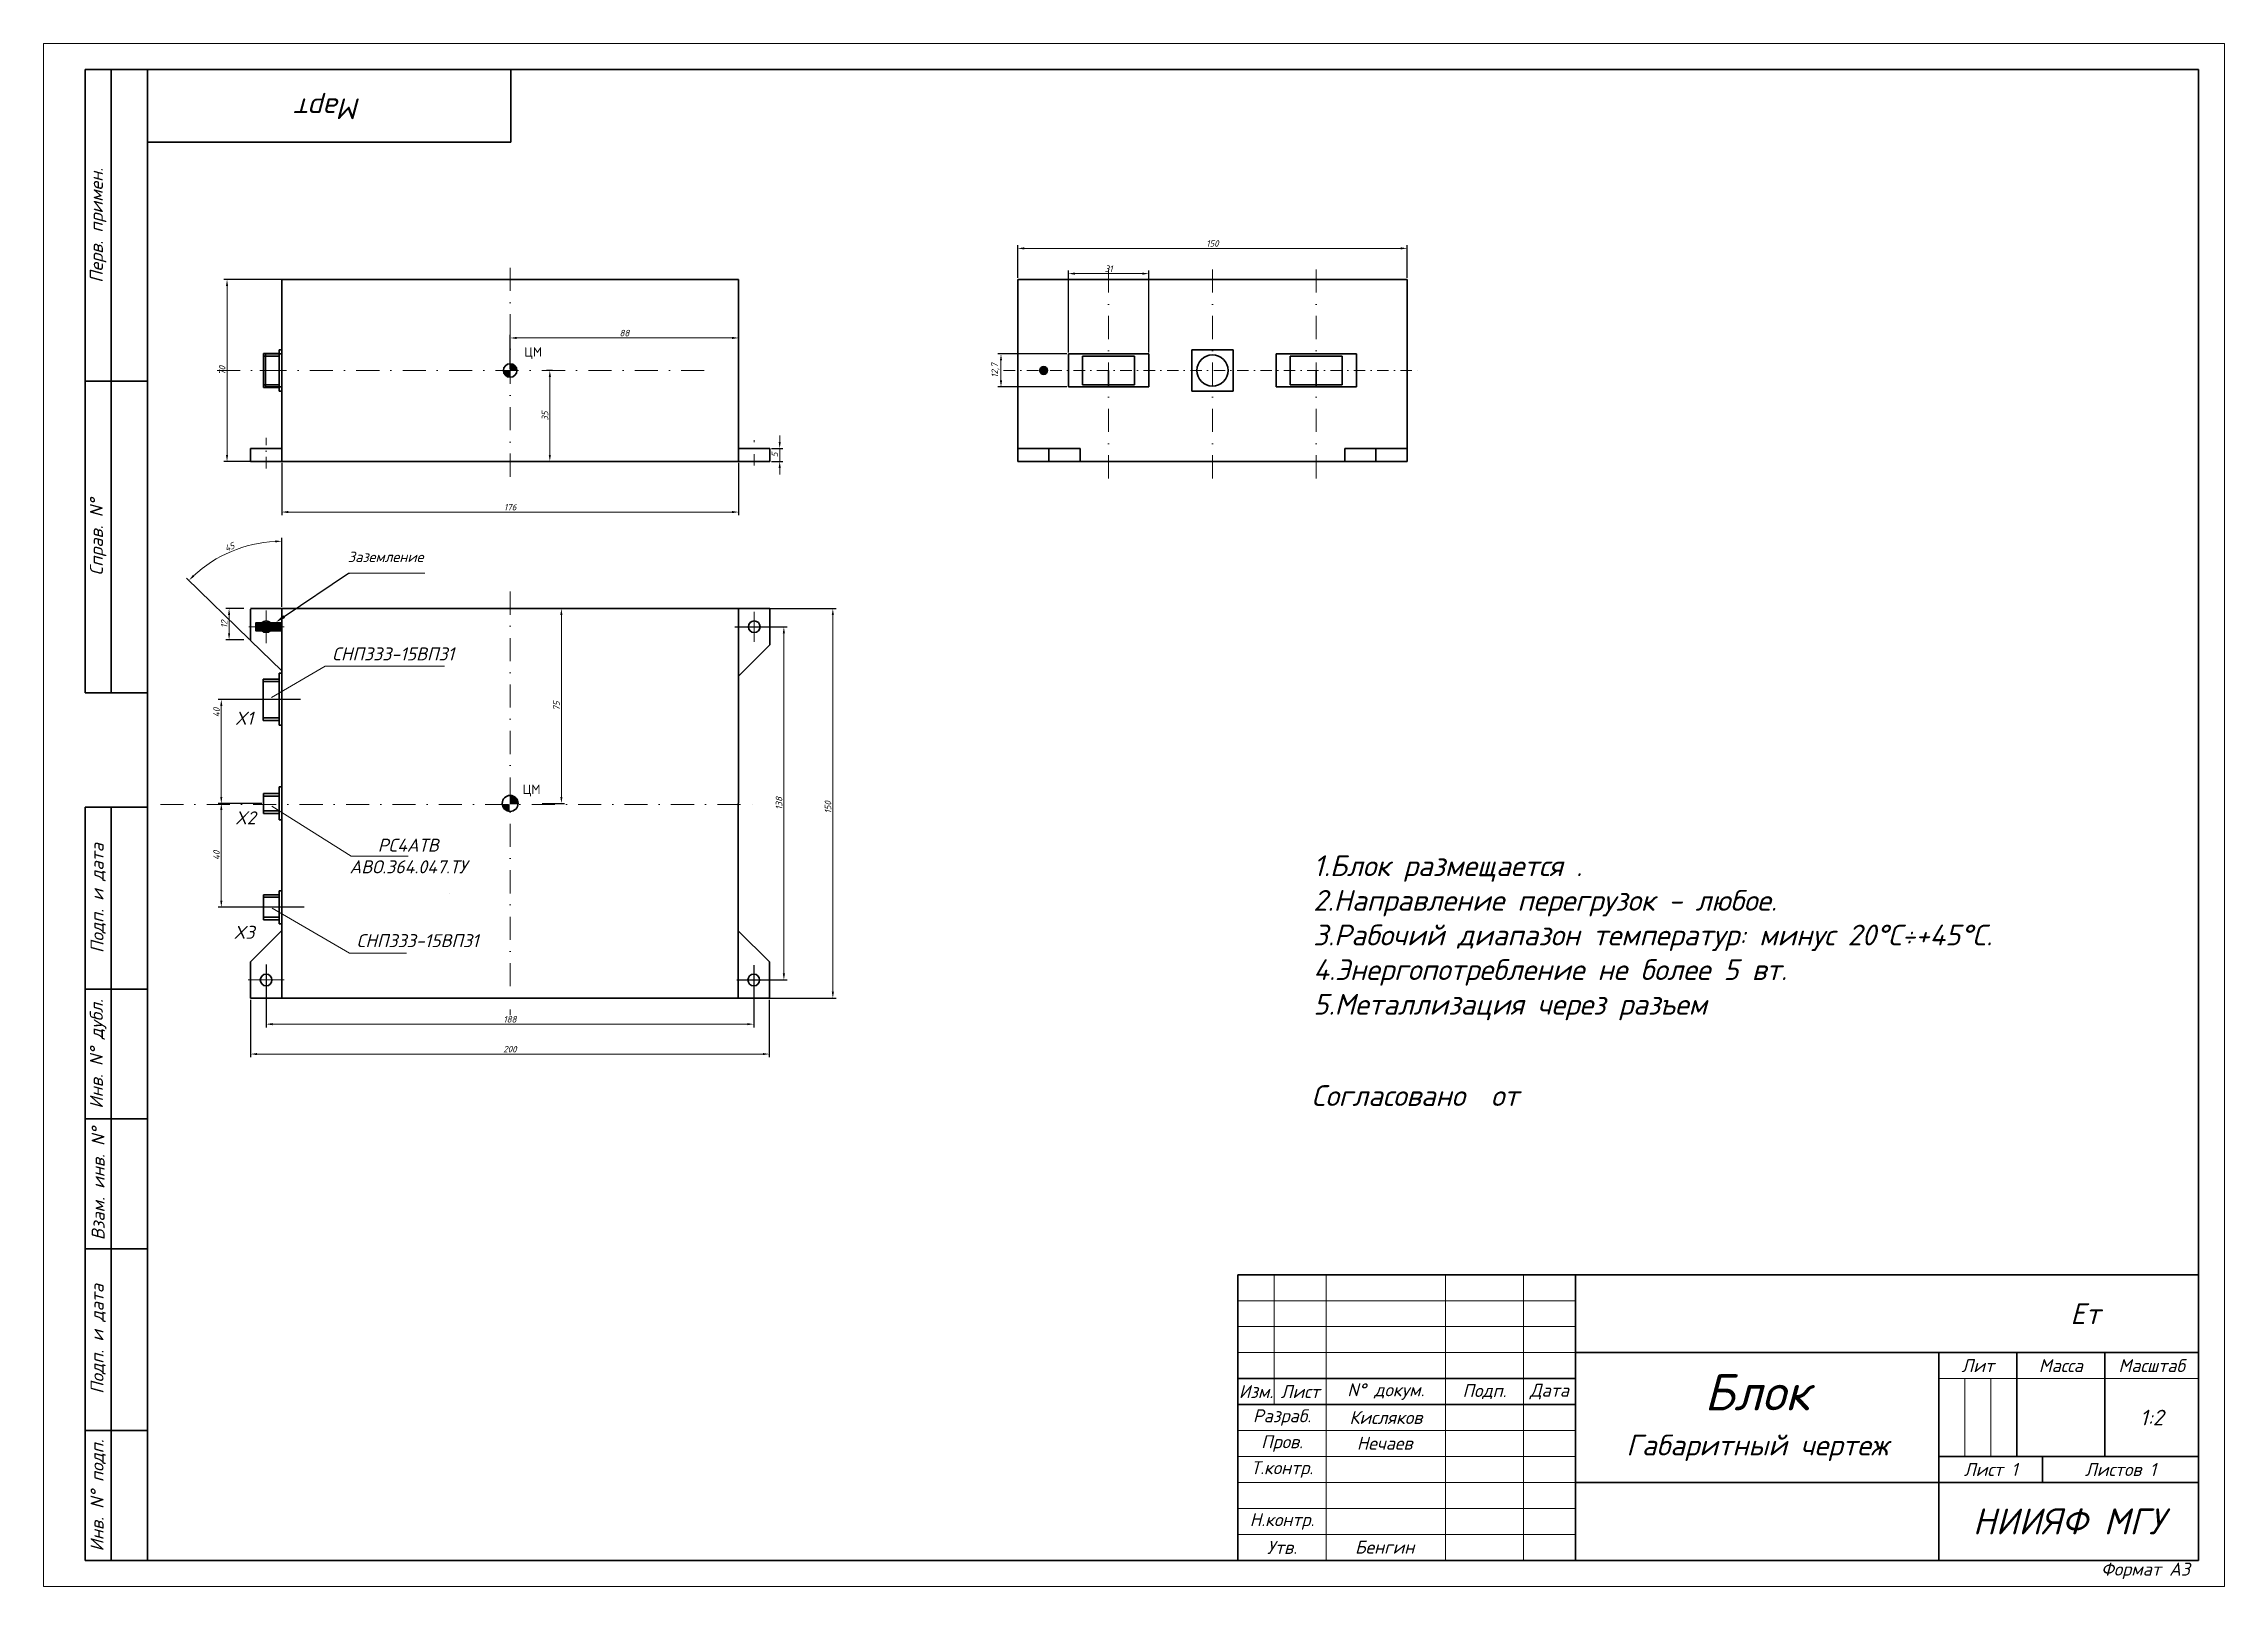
# Model space of a CAD drawing. Header units: millimetres. Extents: x -97 to 743, y -61 to 533.
import ezdxf
from ezdxf import colors
from ezdxf.entities.mleader import LeaderData, LeaderLine
from ezdxf.math import Vec2, Vec3

# ---------------------------------------------------------------- set-up
doc = ezdxf.new("R2010")
doc.units = ezdxf.units.MM
for name, pattern in [('ACAD_ISO10W100', [18, 12, -3, 0, -3]), ('CENTER', [50.8, 31.75, -6.35, 6.35, -6.35]), ('CENTER2', [28.575, 19.05, -3.175, 3.175, -3.175]), ('DASHDOT', [25.4, 12.7, -6.35, 0, -6.35]), ('DASHDOTX2', [50.8, 25.4, -12.7, 0, -12.7])]:
    doc.linetypes.add(name, pattern=pattern)
doc.styles.add('Тип А Наклон', font='isocpeur.ttf', dxfattribs={"oblique": 15, "height": 2.5})
doc.styles.add('Тип Б', font='isocpeur.ttf', dxfattribs={"height": 1.8})
doc.dimstyles.new('ISO-25', dxfattribs={"dimtxt": 5, "dimasz": 2.5, "dimexe": 1.25, "dimexo": 0.625, "dimtad": 1, "dimtxsty": 'Тип А Наклон', "dimcen": 2.5, "dimadec": 0, "dimazin": 0, "dimtfac": 1, "dimtmove": 0, "dimatfit": 3, "dimfxl": 1, "dimlwd": 15, "dimarcsym": 0})

# ---------------------------------------------------------------- blocks, each defined once
blk = doc.blocks.new('*D6')
at = {"color": 0, "linetype": 'Continuous', "lineweight": -2, "ltscale": 0.35}
for p, q in [((-5.65, 371.72), (-5.65, 351.58)), ((170.35, 371.72), (170.35, 351.58))]:
    blk.add_line(p, q, dxfattribs=at)
at = {"color": 0, "linetype": 'Continuous', "lineweight": 15, "ltscale": 0.35}
blk.add_line((-3.15, 352.83), (167.85, 352.83), dxfattribs=at)
at = {"color": 0, "linetype": 'Continuous', "lineweight": 30, "ltscale": 0.35}
for points in [[(-3.15, 353.24), (-3.15, 352.41), (-5.65, 352.83)], [(167.85, 353.24), (167.85, 352.41), (170.35, 352.83)]]:
    blk.add_solid(points, dxfattribs=at)
at = {"layer": 'Defpoints', "color": 0, "linetype": 'Continuous', "lineweight": 30, "ltscale": 0.35}
for p in [(-5.65, 372.34), (170.35, 372.34), (170.35, 352.83)]:
    blk.add_point(p, dxfattribs=at)
at = {"color": 0, "linetype": 'Continuous', "lineweight": 15, "ltscale": 0.35, "insert": (82.35, 354.7), "char_height": 2.5, "attachment_point": 5, "style": 'Тип А Наклон'}
blk.add_mtext('176', dxfattribs=at)
blk = doc.blocks.new('*D8')
at = {"color": 0, "linetype": 'Continuous', "lineweight": -2, "ltscale": 0.35}
for p, q in [((169.73, 442.34), (-27.97, 442.34)), ((169.73, 372.34), (-27.97, 372.34))]:
    blk.add_line(p, q, dxfattribs=at)
at = {"color": 0, "linetype": 'Continuous', "lineweight": 15, "ltscale": 0.35}
blk.add_line((-26.72, 374.84), (-26.72, 439.84), dxfattribs=at)
at = {"color": 0, "linetype": 'Continuous', "lineweight": 30, "ltscale": 0.35}
for points in [[(-27.14, 439.84), (-26.3, 439.84), (-26.72, 442.34)], [(-27.14, 374.84), (-26.3, 374.84), (-26.72, 372.34)]]:
    blk.add_solid(points, dxfattribs=at)
at = {"layer": 'Defpoints', "color": 0, "linetype": 'Continuous', "lineweight": 30, "ltscale": 0.35}
for p in [(-26.72, 442.34), (170.35, 442.34), (170.35, 372.34)]:
    blk.add_point(p, dxfattribs=at)
at = {"color": 0, "linetype": 'Continuous', "lineweight": 15, "ltscale": 0.35, "insert": (-28.6, 407.34), "char_height": 2.5, "attachment_point": 5, "rotation": 90, "style": 'Тип А Наклон'}
blk.add_mtext('70', dxfattribs=at)
blk = doc.blocks.new('*D9')
at = {"color": 0, "linetype": 'Continuous', "lineweight": -2, "ltscale": 0.35}
for p, q in [((170.98, 315.66), (207.88, 315.66)), ((170.8, 165.66), (207.88, 165.66))]:
    blk.add_line(p, q, dxfattribs=at)
at = {"color": 0, "linetype": 'Continuous', "lineweight": 15, "ltscale": 0.35}
blk.add_line((206.63, 313.16), (206.63, 168.16), dxfattribs=at)
at = {"color": 0, "linetype": 'Continuous', "lineweight": 30, "ltscale": 0.35}
for points in [[(206.22, 313.16), (207.05, 313.16), (206.63, 315.66)], [(206.22, 168.16), (207.05, 168.16), (206.63, 165.66)]]:
    blk.add_solid(points, dxfattribs=at)
at = {"layer": 'Defpoints', "color": 0, "linetype": 'Continuous', "lineweight": 30, "ltscale": 0.35}
for p in [(170.35, 315.66), (170.17, 165.66), (206.63, 165.66)]:
    blk.add_point(p, dxfattribs=at)
at = {"color": 0, "linetype": 'Continuous', "lineweight": 15, "ltscale": 0.35, "insert": (204.76, 239.15), "char_height": 2.5, "attachment_point": 5, "rotation": 90, "style": 'Тип А Наклон'}
blk.add_mtext('150', dxfattribs=at)
blk = doc.blocks.new('*D13')
at = {"color": 0, "linetype": 'Continuous', "lineweight": -2, "ltscale": 0.35}
for p, q in [((1.59, 280.66), (-30.17, 280.66)), ((-13.28, 240.66), (-30.17, 240.66))]:
    blk.add_line(p, q, dxfattribs=at)
at = {"color": 0, "linetype": 'Continuous', "lineweight": 15, "ltscale": 0.35}
blk.add_line((-28.92, 278.16), (-28.92, 243.16), dxfattribs=at)
at = {"color": 0, "linetype": 'Continuous', "lineweight": 30, "ltscale": 0.35}
for points in [[(-29.34, 278.16), (-28.51, 278.16), (-28.92, 280.66)], [(-29.34, 243.16), (-28.51, 243.16), (-28.92, 240.66)]]:
    blk.add_solid(points, dxfattribs=at)
at = {"layer": 'Defpoints', "color": 0, "linetype": 'Continuous', "lineweight": 30, "ltscale": 0.35}
for p in [(2.21, 280.66), (-28.92, 240.66), (-12.66, 240.66)]:
    blk.add_point(p, dxfattribs=at)
at = {"color": 0, "linetype": 'Continuous', "lineweight": 15, "ltscale": 0.35, "insert": (-30.8, 275.66), "char_height": 2.5, "attachment_point": 5, "rotation": 90, "style": 'Тип А Наклон'}
blk.add_mtext('40', dxfattribs=at)
blk = doc.blocks.new('*D14')
at = {"color": 0, "linetype": 'Continuous', "lineweight": -2, "ltscale": 0.35}
for p, q in [((-13.28, 240.66), (-30.17, 240.66)), ((2.99, 200.66), (-30.17, 200.66))]:
    blk.add_line(p, q, dxfattribs=at)
at = {"color": 0, "linetype": 'Continuous', "lineweight": 15, "ltscale": 0.35}
blk.add_line((-28.92, 238.16), (-28.92, 203.16), dxfattribs=at)
at = {"color": 0, "linetype": 'Continuous', "lineweight": 30, "ltscale": 0.35}
for points in [[(-29.34, 238.16), (-28.51, 238.16), (-28.92, 240.66)], [(-29.34, 203.16), (-28.51, 203.16), (-28.92, 200.66)]]:
    blk.add_solid(points, dxfattribs=at)
at = {"layer": 'Defpoints', "color": 0, "linetype": 'Continuous', "lineweight": 30, "ltscale": 0.35}
for p in [(-12.66, 240.66), (-28.92, 200.66), (3.62, 200.66)]:
    blk.add_point(p, dxfattribs=at)
at = {"color": 0, "linetype": 'Continuous', "lineweight": 15, "ltscale": 0.35, "insert": (-30.8, 220.66), "char_height": 2.5, "attachment_point": 5, "rotation": 90, "style": 'Тип А Наклон'}
blk.add_mtext('40', dxfattribs=at)
blk = doc.blocks.new('*D15')
at = {"color": 0, "linetype": 'Continuous', "lineweight": -2, "ltscale": 0.35}
for p, q in [((169.73, 315.66), (100.82, 315.66)), ((94.64, 240.66), (103.32, 240.66))]:
    blk.add_line(p, q, dxfattribs=at)
at = {"color": 0, "linetype": 'Continuous', "lineweight": 15, "ltscale": 0.35}
blk.add_line((102.07, 243.16), (102.07, 313.16), dxfattribs=at)
at = {"color": 0, "linetype": 'Continuous', "lineweight": 30, "ltscale": 0.35}
for points in [[(101.65, 313.16), (102.49, 313.16), (102.07, 315.66)], [(101.65, 243.16), (102.49, 243.16), (102.07, 240.66)]]:
    blk.add_solid(points, dxfattribs=at)
at = {"layer": 'Defpoints', "color": 0, "linetype": 'Continuous', "lineweight": 30, "ltscale": 0.35}
for p in [(102.07, 315.66), (170.35, 315.66), (94.01, 240.66)]:
    blk.add_point(p, dxfattribs=at)
at = {"color": 0, "linetype": 'Continuous', "lineweight": 15, "ltscale": 0.35, "insert": (100.2, 278.16), "char_height": 2.5, "attachment_point": 5, "rotation": 90, "style": 'Тип А Наклон'}
blk.add_mtext('75', dxfattribs=at)
blk = doc.blocks.new('*D16')
at = {"color": 0, "linetype": 'Continuous', "lineweight": -2, "ltscale": 0.35}
for p, q in [((-11.65, 178.68), (-11.65, 154.4)), ((176.17, 178.37), (176.17, 154.4))]:
    blk.add_line(p, q, dxfattribs=at)
at = {"color": 0, "linetype": 'Continuous', "lineweight": 15, "ltscale": 0.35}
blk.add_line((-9.15, 155.65), (173.67, 155.65), dxfattribs=at)
at = {"color": 0, "linetype": 'Continuous', "lineweight": 30, "ltscale": 0.35}
for points in [[(-9.15, 156.07), (-9.15, 155.23), (-11.65, 155.65)], [(173.67, 156.07), (173.67, 155.23), (176.17, 155.65)]]:
    blk.add_solid(points, dxfattribs=at)
at = {"layer": 'Defpoints', "color": 0, "linetype": 'Continuous', "lineweight": 30, "ltscale": 0.35}
for p in [(-11.65, 179.31), (176.17, 178.99), (176.17, 155.65)]:
    blk.add_point(p, dxfattribs=at)
at = {"color": 0, "linetype": 'Continuous', "lineweight": 15, "ltscale": 0.35, "insert": (82.26, 157.52), "char_height": 2.5, "attachment_point": 5, "style": 'Тип А Наклон'}
blk.add_mtext('188', dxfattribs=at)
blk = doc.blocks.new('*D17')
at = {"color": 0, "linetype": 'Continuous', "lineweight": -2, "ltscale": 0.35}
for p, q in [((-17.65, 165.03), (-17.65, 142.89)), ((182.17, 165.03), (182.17, 142.89))]:
    blk.add_line(p, q, dxfattribs=at)
at = {"color": 0, "linetype": 'Continuous', "lineweight": 15, "ltscale": 0.35}
blk.add_line((-15.15, 144.14), (179.67, 144.14), dxfattribs=at)
at = {"color": 0, "linetype": 'Continuous', "lineweight": 30, "ltscale": 0.35}
for points in [[(-15.15, 144.56), (-15.15, 143.72), (-17.65, 144.14)], [(179.67, 144.56), (179.67, 143.72), (182.17, 144.14)]]:
    blk.add_solid(points, dxfattribs=at)
at = {"layer": 'Defpoints', "color": 0, "linetype": 'Continuous', "lineweight": 30, "ltscale": 0.35}
for p in [(-17.65, 165.66), (182.17, 165.66), (182.17, 144.14)]:
    blk.add_point(p, dxfattribs=at)
at = {"color": 0, "linetype": 'Continuous', "lineweight": 15, "ltscale": 0.35, "insert": (82.26, 146.02), "char_height": 2.5, "attachment_point": 5, "style": 'Тип А Наклон'}
blk.add_mtext('200', dxfattribs=at)
blk = doc.blocks.new('*D18')
at = {"color": 0, "linetype": 'Continuous', "lineweight": -2, "ltscale": 0.35}
for p, q in [((168.87, 308.66), (189.02, 308.66)), ((169.67, 172.66), (189.02, 172.66))]:
    blk.add_line(p, q, dxfattribs=at)
at = {"color": 0, "linetype": 'Continuous', "lineweight": 15, "ltscale": 0.35}
blk.add_line((187.77, 175.16), (187.77, 306.16), dxfattribs=at)
at = {"color": 0, "linetype": 'Continuous', "lineweight": 30, "ltscale": 0.35}
for points in [[(187.36, 306.16), (188.19, 306.16), (187.77, 308.66)], [(187.36, 175.16), (188.19, 175.16), (187.77, 172.66)]]:
    blk.add_solid(points, dxfattribs=at)
at = {"layer": 'Defpoints', "color": 0, "linetype": 'Continuous', "lineweight": 30, "ltscale": 0.35}
for p in [(168.24, 308.66), (187.77, 308.66), (169.04, 172.66)]:
    blk.add_point(p, dxfattribs=at)
at = {"color": 0, "linetype": 'Continuous', "lineweight": 15, "ltscale": 0.35, "insert": (185.9, 240.66), "char_height": 2.5, "attachment_point": 5, "rotation": 90, "style": 'Тип А Наклон'}
blk.add_mtext('138', dxfattribs=at)
blk = doc.blocks.new('*D19')
at = {"color": 0, "linetype": 'Continuous', "lineweight": -2, "ltscale": 0.35}
for p, q in [((-20.27, 315.66), (-27.18, 315.66)), ((-20.27, 303.66), (-27.18, 303.66))]:
    blk.add_line(p, q, dxfattribs=at)
at = {"color": 0, "linetype": 'Continuous', "lineweight": 15, "ltscale": 0.35}
blk.add_line((-25.93, 313.16), (-25.93, 306.16), dxfattribs=at)
at = {"color": 0, "linetype": 'Continuous', "lineweight": 30, "ltscale": 0.35}
for points in [[(-26.34, 313.16), (-25.51, 313.16), (-25.93, 315.66)], [(-26.34, 306.16), (-25.51, 306.16), (-25.93, 303.66)]]:
    blk.add_solid(points, dxfattribs=at)
at = {"layer": 'Defpoints', "color": 0, "linetype": 'Continuous', "lineweight": 30, "ltscale": 0.35}
for p in [(-19.65, 315.66), (-25.93, 303.66), (-19.65, 303.66)]:
    blk.add_point(p, dxfattribs=at)
at = {"color": 0, "linetype": 'Continuous', "lineweight": 15, "ltscale": 0.35, "insert": (-27.8, 309.66), "char_height": 2.5, "attachment_point": 5, "rotation": 90, "style": 'Тип А Наклон'}
blk.add_mtext('12', dxfattribs=at)
blk = doc.blocks.new('*D20')
at = {"color": 0, "linetype": 'Continuous', "lineweight": 15, "ltscale": 0.35}
for p, q in [((186.16, 379.84), (186.16, 382.34)), ((186.16, 377.34), (186.16, 372.34)), ((186.16, 369.84), (186.16, 367.34))]:
    blk.add_line(p, q, dxfattribs=at)
at = {"color": 0, "linetype": 'Continuous', "lineweight": -2, "ltscale": 0.35}
for p, q in [((182.98, 377.34), (187.41, 377.34)), ((182.98, 372.34), (187.41, 372.34))]:
    blk.add_line(p, q, dxfattribs=at)
at = {"color": 0, "linetype": 'Continuous', "lineweight": 30, "ltscale": 0.35}
for points in [[(185.75, 379.84), (186.58, 379.84), (186.16, 377.34)], [(185.75, 369.84), (186.58, 369.84), (186.16, 372.34)]]:
    blk.add_solid(points, dxfattribs=at)
at = {"layer": 'Defpoints', "color": 0, "linetype": 'Continuous', "lineweight": 30, "ltscale": 0.35}
for p in [(182.35, 377.34), (182.35, 372.34), (186.16, 372.34)]:
    blk.add_point(p, dxfattribs=at)
at = {"color": 0, "linetype": 'Continuous', "lineweight": 15, "ltscale": 0.35, "insert": (184.29, 374.84), "char_height": 2.5, "attachment_point": 5, "rotation": 90, "style": 'Тип А Наклон'}
blk.add_mtext('5', dxfattribs=at)
blk = doc.blocks.new('*D21')
at = {"color": 0, "linetype": 'Continuous', "lineweight": -2, "ltscale": 0.35}
for p, q in [((-5.65, 316.28), (-5.65, 342.84)), ((-18.12, 303.81), (-42.28, 327.41))]:
    blk.add_line(p, q, dxfattribs=at)
at = {"color": 0, "linetype": 'Continuous', "lineweight": 15, "ltscale": 0.35}
blk.add_arc((-5.65, 291.63), 49.96, 92.86755, 132.80684, dxfattribs=at)
at = {"color": 0, "linetype": 'Continuous', "lineweight": 30, "ltscale": 0.35}
for points in [[(-8.16, 341.94), (-8.14, 341.11), (-5.65, 341.59)], [(-39.31, 327.99), (-39.89, 328.58), (-41.39, 326.54)]]:
    blk.add_solid(points, dxfattribs=at)
at = {"layer": 'Defpoints', "color": 0, "linetype": 'Continuous', "lineweight": 30, "ltscale": 0.35}
for p in [(-18.77, 339.84), (-5.65, 315.66), (-17.67, 303.37), (-5.65, 291.63), (-5.65, 165.66)]:
    blk.add_point(p, dxfattribs=at)
at = {"color": 0, "linetype": 'Continuous', "lineweight": 15, "ltscale": 0.35, "insert": (-25.77, 339.4), "char_height": 2.5, "attachment_point": 5, "rotation": 22.83719, "style": 'Тип А Наклон'}
blk.add_mtext('45', dxfattribs=at)
blk = doc.blocks.new('*D22')
at = {"color": 0, "linetype": 'Continuous', "lineweight": -2, "ltscale": 0.35}
for p, q in [((98.62, 407.34), (96.37, 407.34)), ((98.62, 372.34), (96.37, 372.34))]:
    blk.add_line(p, q, dxfattribs=at)
at = {"color": 0, "linetype": 'Continuous', "lineweight": 15, "ltscale": 0.35}
blk.add_line((97.62, 404.84), (97.62, 374.84), dxfattribs=at)
at = {"color": 0, "linetype": 'Continuous', "lineweight": 30, "ltscale": 0.35}
for points in [[(97.21, 404.84), (98.04, 404.84), (97.62, 407.34)], [(97.21, 374.84), (98.04, 374.84), (97.62, 372.34)]]:
    blk.add_solid(points, dxfattribs=at)
at = {"layer": 'Defpoints', "color": 0, "linetype": 'Continuous', "lineweight": 30, "ltscale": 0.35}
for p in [(99.24, 407.34), (97.62, 372.34), (99.24, 372.34)]:
    blk.add_point(p, dxfattribs=at)
at = {"color": 0, "linetype": 'Continuous', "lineweight": 30, "ltscale": 0.35, "insert": (95.75, 389.84), "char_height": 2.5, "attachment_point": 5, "rotation": 90, "style": 'Тип А Наклон'}
blk.add_mtext('35', dxfattribs=at)
blk = doc.blocks.new('*D23')
at = {"color": 0, "linetype": 'Continuous', "lineweight": -2, "ltscale": 0.35}
for p, q in [((82.35, 407.97), (82.35, 421.11)), ((170.35, 407.97), (170.35, 421.11))]:
    blk.add_line(p, q, dxfattribs=at)
at = {"color": 0, "linetype": 'Continuous', "lineweight": 15, "ltscale": 0.35}
blk.add_line((84.85, 419.86), (167.85, 419.86), dxfattribs=at)
at = {"color": 0, "linetype": 'Continuous', "lineweight": 30, "ltscale": 0.35}
for points in [[(84.85, 420.28), (84.85, 419.45), (82.35, 419.86)], [(167.85, 420.28), (167.85, 419.45), (170.35, 419.86)]]:
    blk.add_solid(points, dxfattribs=at)
at = {"layer": 'Defpoints', "color": 0, "linetype": 'Continuous', "lineweight": 30, "ltscale": 0.35}
for p in [(170.35, 419.86), (82.35, 407.34), (170.35, 407.34)]:
    blk.add_point(p, dxfattribs=at)
at = {"color": 0, "linetype": 'Continuous', "lineweight": 30, "ltscale": 0.35, "insert": (126.35, 421.74), "char_height": 2.5, "attachment_point": 5, "style": 'Тип А Наклон'}
blk.add_mtext('88', dxfattribs=at)
blk = doc.blocks.new('*D24')
at = {"color": 0, "linetype": 'Continuous', "lineweight": -2, "ltscale": 0.35}
for p, q in [((277.85, 442.97), (277.85, 455.6)), ((427.85, 442.97), (427.85, 455.6))]:
    blk.add_line(p, q, dxfattribs=at)
at = {"color": 0, "linetype": 'Continuous', "lineweight": 15, "ltscale": 0.35}
blk.add_line((280.35, 454.35), (425.35, 454.35), dxfattribs=at)
at = {"color": 0, "linetype": 'Continuous', "lineweight": 30, "ltscale": 0.35}
for points in [[(280.35, 454.77), (280.35, 453.94), (277.85, 454.35)], [(425.35, 454.77), (425.35, 453.94), (427.85, 454.35)]]:
    blk.add_solid(points, dxfattribs=at)
at = {"layer": 'Defpoints', "color": 0, "linetype": 'Continuous', "lineweight": 30, "ltscale": 0.35}
for p in [(427.85, 454.35), (277.85, 442.34), (427.85, 442.34)]:
    blk.add_point(p, dxfattribs=at)
at = {"color": 0, "linetype": 'Continuous', "lineweight": 15, "ltscale": 0.35, "insert": (352.85, 456.23), "char_height": 2.5, "attachment_point": 5, "style": 'Тип А Наклон'}
blk.add_mtext('150', dxfattribs=at)
blk = doc.blocks.new('*D27')
at = {"color": 0, "linetype": 'Continuous', "lineweight": -2, "ltscale": 0.35}
for p, q in [((296.72, 413.69), (270.15, 413.69)), ((296.72, 400.99), (270.15, 400.99))]:
    blk.add_line(p, q, dxfattribs=at)
at = {"color": 0, "linetype": 'Continuous', "lineweight": 15, "ltscale": 0.35}
blk.add_line((271.4, 411.19), (271.4, 403.49), dxfattribs=at)
at = {"color": 0, "linetype": 'Continuous', "lineweight": 30, "ltscale": 0.35}
for points in [[(270.99, 411.19), (271.82, 411.19), (271.4, 413.69)], [(270.99, 403.49), (271.82, 403.49), (271.4, 400.99)]]:
    blk.add_solid(points, dxfattribs=at)
at = {"layer": 'Defpoints', "color": 0, "linetype": 'Continuous', "lineweight": 30, "ltscale": 0.35}
for p in [(297.35, 413.69), (271.4, 400.99), (297.35, 400.99)]:
    blk.add_point(p, dxfattribs=at)
at = {"color": 0, "linetype": 'Continuous', "lineweight": 15, "ltscale": 0.35, "insert": (269.28, 407.34), "char_height": 2.5, "attachment_point": 5, "rotation": 90, "style": 'Тип А Наклон'}
blk.add_mtext('12,7', dxfattribs=at)
blk = doc.blocks.new('*D28')
at = {"color": 0, "linetype": 'Continuous', "lineweight": -2, "ltscale": 0.35}
for p, q in [((297.35, 414.32), (297.35, 445.89)), ((328.35, 414.32), (328.35, 445.89))]:
    blk.add_line(p, q, dxfattribs=at)
at = {"color": 0, "linetype": 'Continuous', "lineweight": 15, "ltscale": 0.35}
blk.add_line((299.85, 444.64), (325.85, 444.64), dxfattribs=at)
at = {"color": 0, "linetype": 'Continuous', "lineweight": 30, "ltscale": 0.35}
for points in [[(299.85, 445.05), (299.85, 444.22), (297.35, 444.64)], [(325.85, 445.05), (325.85, 444.22), (328.35, 444.64)]]:
    blk.add_solid(points, dxfattribs=at)
at = {"layer": 'Defpoints', "color": 0, "linetype": 'Continuous', "lineweight": 30, "ltscale": 0.35}
for p in [(328.35, 444.64), (297.35, 413.69), (328.35, 413.69)]:
    blk.add_point(p, dxfattribs=at)
at = {"color": 0, "linetype": 'Continuous', "lineweight": 15, "ltscale": 0.35, "insert": (312.85, 446.51), "char_height": 2.5, "attachment_point": 5, "style": 'Тип А Наклон'}
blk.add_mtext('31', dxfattribs=at)

msp = doc.modelspace()

# ---------------------------------------------------------------- hatches: boundary and pattern name
at = {"linetype": 'Continuous', "lineweight": 30, "ltscale": 0.35}
h = msp.add_hatch(color=256, dxfattribs=at)
h.paths.add_polyline_path([(82.35, 407.344), (84.964, 407.344, 0.4142136), (82.35, 409.958)])
h.paths.add_polyline_path([(79.736, 407.344, 0.4142136), (82.35, 404.73), (82.35, 407.344)])
h = msp.add_hatch(dxfattribs=at)
h.set_pattern_fill('JIS_RC_30', color=256, style=0)
h.paths.add_polyline_path([(286.349, 407.344), (289.349, 407.344, 1)])
h.paths.add_polyline_path([(289.349, 407.344), (286.349, 407.344, 1)])
h = msp.add_hatch(dxfattribs=at)
h.set_pattern_fill('ANGLE', color=256, style=0)
h.set_pattern_definition([(0, (0, 0), (0, 6.985), [5.08, -1.905]), (90, (0, 0), (-6.985, 4e-16), [5.08, -1.905])])
h.paths.add_polyline_path([(286.349, 407.344), (289.349, 407.344, 1)])
h.paths.add_polyline_path([(289.349, 407.344), (286.349, 407.344, 1)])
h = msp.add_hatch(color=256, dxfattribs=at)
h.paths.add_polyline_path([(286.349, 407.344), (289.349, 407.344, 1)])
h.paths.add_polyline_path([(289.349, 407.344), (286.349, 407.344, 1)])
h = msp.add_hatch(color=256, dxfattribs=at)
h.paths.add_polyline_path([(-13.327, 310.157), (-15.65, 310.157), (-15.65, 308.657), (-13.9, 308.657, -0.1844831)])
h.paths.add_polyline_path([(-11.65, 310.157), (-13.327, 310.157, 0.1844831), (-13.9, 308.657), (-11.65, 308.657)])
h.paths.add_polyline_path([(-9.973, 310.157), (-11.65, 310.157), (-11.65, 308.657), (-9.4, 308.657, 0.1844831)])
h.paths.add_polyline_path([(-5.65, 310.157), (-9.973, 310.157, -0.1844831), (-9.4, 308.657), (-5.65, 308.657)])
h.paths.add_polyline_path([(-5.65, 308.657), (-9.4, 308.657, -0.1844831), (-9.973, 307.157), (-5.65, 307.157)])
h.paths.add_polyline_path([(-9.4, 308.657), (-11.65, 308.657), (-11.65, 307.157), (-9.973, 307.157, 0.1844831)])
h.paths.add_polyline_path([(-11.65, 308.657), (-13.9, 308.657, 0.1844831), (-13.327, 307.157), (-11.65, 307.157)])
h.paths.add_polyline_path([(-13.9, 308.657), (-15.65, 308.657), (-15.65, 307.157), (-13.327, 307.157, -0.1844831)])
h = msp.add_hatch(color=256, dxfattribs=at)
h.paths.add_polyline_path([(82.14, 243.716), (82.14, 240.238), (85.387, 240.238, 0.0342969), (85.416, 240.657, 0.4344086)])
h.paths.add_polyline_path([(82.14, 240.238), (79.313, 240.238, 0.3552024), (82.14, 237.598)])

# ---------------------------------------------------------------- linework, layer by layer
at = {"lineweight": 15}
for p, q in [((-97.365, 533.186), (-97.365, -60.814)), ((742.635, 533.186), (-97.365, 533.186)), ((742.635, -60.814), (742.635, 533.186)), ((376.635, 59.186), (376.635, 9.186)), ((396.635, 59.186), (396.635, -50.814)), ((442.635, 59.186), (442.635, -50.814)), ((472.635, 59.186), (472.635, -50.814)), ((362.635, 49.186), (492.635, 49.186)), ((362.635, 39.186), (492.635, 39.186)), ((362.635, 29.186), (492.635, 29.186)), ((732.635, 19.186), (632.635, 19.186)), ((362.635, -0.814), (492.635, -0.814)), ((362.635, -10.814), (492.635, -10.814)), ((362.635, -20.814), (492.635, -20.814)), ((362.635, -30.814), (492.635, -30.814)), ((362.635, -40.814), (492.635, -40.814)), ((-97.365, -60.814), (742.635, -60.814))]:
    msp.add_line(p, q, dxfattribs=at)
at = {"lineweight": 18}
msp.add_line((742.635, 533.186), (732.635, 533.186), dxfattribs=at)
at = {"lineweight": 30}
for p, q in [((-81.365, 523.186), (-57.365, 523.186)), ((-81.365, 523.186), (-81.365, 403.186)), ((-71.365, 283.186), (-71.365, 523.186)), ((-57.365, 523.186), (732.635, 523.186)), ((-57.365, 523.186), (-57.365, -50.814)), ((82.635, 495.186), (82.635, 523.186)), ((732.635, 523.186), (732.635, -50.814)), ((-57.365, 495.186), (82.635, 495.186)), ((-81.365, 403.186), (-81.365, 283.186)), ((-81.365, 403.186), (-57.365, 403.186)), ((-81.365, 283.186), (-57.365, 283.186)), ((-81.365, 169.186), (-81.365, 239.186)), ((-81.365, 239.186), (-57.365, 239.186)), ((-71.365, -50.814), (-71.365, 239.186)), ((-81.365, 119.186), (-81.365, 169.186)), ((-81.365, 169.186), (-57.365, 169.186)), ((-81.365, 69.186), (-81.365, 119.186)), ((-81.365, 119.186), (-57.365, 119.186)), ((-81.365, -0.814), (-81.365, 69.186)), ((-81.365, 69.186), (-57.365, 69.186)), ((732.635, 59.186), (362.635, 59.186)), ((362.635, 59.186), (362.635, -50.814)), ((492.635, 59.186), (492.635, -50.814)), ((732.635, 29.186), (492.635, 29.186)), ((632.635, 29.186), (632.635, -50.814)), ((662.635, 29.186), (662.635, -10.814)), ((696.635, 29.186), (696.635, -10.814)), ((362.635, 19.186), (492.635, 19.186)), ((362.635, 9.186), (492.635, 9.186)), ((-81.365, -50.814), (-81.365, -0.814)), ((-81.365, -0.814), (-57.365, -0.814)), ((732.635, -10.814), (632.635, -10.814)), ((672.635, -20.814), (672.635, -10.814)), ((632.635, -20.814), (492.635, -20.814)), ((732.635, -20.814), (632.635, -20.814)), ((-71.365, -50.814), (-81.365, -50.814)), ((-57.365, -50.814), (-71.365, -50.814)), ((-57.365, -50.814), (732.635, -50.814))]:
    msp.add_line(p, q, dxfattribs=at)
at = {"linetype": 'DASHDOTX2', "lineweight": 15, "ltscale": 0.35}
for p, q in [((82.35, 366.451), (82.35, 448.237)), ((312.849, 365.788), (312.849, 448.9)), ((352.849, 365.788), (352.849, 448.9)), ((392.849, 365.788), (392.849, 448.9)), ((-30.568, 407.344), (161.264, 407.344)), ((82.35, 322.178), (82.35, 159.136)), ((-52.393, 240.238), (176.604, 240.238))]:
    msp.add_line(p, q, dxfattribs=at)
at = {"linetype": 'Continuous', "lineweight": 30, "ltscale": 0.35}
for p, q in [((170.35, 442.344), (-5.65, 442.344)), ((-5.65, 442.344), (-5.65, 372.344)), ((170.35, 442.344), (170.35, 372.344)), ((277.849, 442.344), (277.849, 372.344)), ((427.849, 442.344), (277.849, 442.344)), ((427.849, 372.344), (427.849, 442.344)), ((-12.65, 407.344), (-12.65, 413.844)), ((-6.65, 413.844), (-12.65, 413.844)), ((-12.65, 412.844), (-6.65, 412.844)), ((-5.65, 413.694), (-11.95, 413.694)), ((-11.95, 413.694), (-11.95, 401.094)), ((-6.65, 399.344), (-6.65, 415.344)), ((-6.65, 415.344), (-5.65, 415.344)), ((297.349, 400.994), (297.349, 413.694)), ((297.349, 413.694), (328.349, 413.694)), ((302.849, 401.844), (302.849, 412.844)), ((302.849, 412.844), (322.849, 412.844)), ((322.849, 412.844), (322.849, 401.844)), ((328.349, 413.694), (328.349, 400.994)), ((344.849, 407.344), (344.849, 415.344)), ((344.849, 415.344), (360.849, 415.344)), ((360.849, 415.344), (360.849, 399.344)), ((377.349, 400.994), (377.349, 413.694)), ((377.349, 413.694), (408.349, 413.694)), ((382.849, 401.844), (382.849, 412.844)), ((382.849, 412.844), (402.849, 412.844)), ((402.849, 412.844), (402.849, 401.844)), ((408.349, 413.694), (408.349, 400.994)), ((-12.65, 400.844), (-12.65, 407.344)), ((312.849, 407.344), (312.849, 400.994)), ((312.849, 407.344), (312.849, 401.844)), ((344.849, 399.344), (344.849, 407.344)), ((392.849, 407.344), (392.849, 400.994)), ((392.849, 407.344), (392.849, 401.844)), ((-12.65, 401.844), (-6.65, 401.844)), ((-6.65, 400.844), (-12.65, 400.844)), ((-11.95, 401.094), (-5.65, 401.094)), ((-6.65, 399.344), (-5.65, 399.344)), ((312.849, 400.994), (297.349, 400.994)), ((312.849, 401.844), (302.849, 401.844)), ((322.849, 401.844), (312.849, 401.844)), ((328.349, 400.994), (312.849, 400.994)), ((360.849, 399.344), (344.849, 399.344)), ((392.849, 400.994), (377.349, 400.994)), ((392.849, 401.844), (382.849, 401.844)), ((402.849, 401.844), (392.849, 401.844)), ((408.349, 400.994), (392.849, 400.994)), ((-17.65, 372.344), (-17.65, 377.344)), ((-17.65, 377.344), (-5.65, 377.344)), ((-5.65, 372.344), (-17.65, 372.344)), ((170.35, 372.344), (-5.65, 372.344)), ((182.35, 377.344), (170.35, 377.344)), ((170.35, 372.344), (182.35, 372.344)), ((182.35, 372.344), (182.35, 377.344)), ((277.849, 377.344), (289.849, 377.344)), ((277.849, 372.344), (427.849, 372.344)), ((289.849, 377.344), (289.849, 372.344)), ((289.849, 377.344), (301.849, 377.344)), ((301.849, 377.344), (301.849, 372.344)), ((417.849, 377.344), (403.849, 377.344)), ((403.849, 377.344), (403.849, 372.344)), ((415.849, 377.344), (415.849, 372.344)), ((427.849, 377.344), (417.849, 377.344)), ((427.849, 372.344), (427.849, 377.344)), ((-17.67, 315.374), (-17.67, 303.374)), ((-5.65, 315.657), (-17.65, 315.657)), ((-5.65, 315.657), (170.35, 315.657)), ((-5.65, 315.657), (-5.65, 165.657)), ((-5.65, 315.657), (60.35, 315.657)), ((170.173, 165.657), (170.35, 315.657)), ((170.35, 315.657), (182.35, 315.657)), ((182.35, 315.657), (182.35, 301.657)), ((-17.67, 303.374), (-5.65, 291.634)), ((182.35, 301.657), (170.319, 289.626)), ((-6.65, 288.54), (-12.757, 288.54)), ((-12.757, 288.54), (-12.757, 272.521)), ((-12.757, 287.54), (-6.65, 287.54)), ((-6.651, 270.809), (-6.65, 290.808)), ((-6.65, 290.808), (-5.65, 290.808)), ((-12.757, 273.58), (-6.651, 273.58)), ((-6.653, 272.521), (-12.757, 272.521)), ((-5.651, 270.809), (-6.651, 270.809)), ((-12.659, 240.657), (-12.659, 244.5)), ((-6.659, 244.5), (-12.659, 244.5)), ((-6.659, 234.314), (-6.659, 247)), ((-6.659, 247), (-5.659, 247)), ((-12.659, 243.5), (-6.659, 243.5)), ((-12.659, 236.814), (-12.659, 240.657)), ((-12.659, 237.814), (-6.659, 237.814)), ((-6.659, 236.814), (-12.659, 236.814)), ((-5.659, 234.314), (-6.659, 234.314)), ((-12.659, 200.657), (-12.659, 205.5)), ((-6.659, 205.5), (-12.659, 205.5)), ((-12.659, 204.5), (-6.659, 204.5)), ((-6.659, 194.314), (-6.659, 207)), ((-6.659, 207), (-5.659, 207)), ((59.15, 206.14), (59.15, 206.14)), ((-12.659, 195.814), (-12.659, 200.657)), ((-12.659, 196.814), (-6.659, 196.814)), ((-6.659, 195.814), (-12.659, 195.814)), ((-5.659, 194.314), (-6.659, 194.314)), ((-17.65, 179.657), (-5.65, 191.657)), ((182.173, 179.657), (170.204, 191.626)), ((-17.65, 165.657), (-17.65, 179.657)), ((182.173, 165.657), (182.173, 179.657)), ((-5.65, 165.657), (-17.65, 165.657)), ((-5.65, 165.657), (170.173, 165.657)), ((170.173, 165.657), (182.173, 165.657))]:
    msp.add_line(p, q, dxfattribs=at)
at = {"linetype": 'CENTER', "lineweight": 15, "ltscale": 0.35}
msp.add_line((-14.145, 407.344), (-3.928, 407.344), dxfattribs=at)
at = {"linetype": 'DASHDOT', "lineweight": 15, "ltscale": 0.35}
for p, q in [((272.418, 407.344), (433.277, 407.344)), ((-11.65, 369.605), (-11.65, 381.452)), ((176.35, 370.734), (176.35, 380.503))]:
    msp.add_line(p, q, dxfattribs=at)
at = {"linetype": 'CENTER2', "lineweight": 15, "ltscale": 0.35}
msp.add_line((158.35, 372.344), (162.35, 372.344), dxfattribs=at)
at = {"linetype": 'Continuous', "lineweight": 15, "ltscale": 0.35}
for p, q in [((20.443, 329.315), (35.244, 329.315)), ((35.244, 329.315), (49.517, 329.315)), ((-11.65, 302.398), (-11.65, 314.916)), ((176.35, 302.868), (176.35, 314.446)), ((-18.333, 308.657), (-4.746, 308.657)), ((-9.647, 281.373), (11.031, 293.46)), ((57.031, 293.46), (11.031, 293.46)), ((-9.42, 239.605), (21.073, 220.388)), ((43.073, 220.388), (21.073, 220.388)), ((-9.337, 200.323), (20.445, 183.042)), ((42.445, 183.042), (20.445, 183.042)), ((-4.671, 172.657), (-18.628, 172.657)), ((632.635, 19.186), (642.635, 19.186)), ((642.635, 19.186), (652.635, 19.186)), ((642.635, 19.186), (642.635, -10.814)), ((652.635, 19.186), (652.635, -10.814))]:
    msp.add_line(p, q, dxfattribs=at)
at = {"linetype": 'Continuous', "lineweight": 30, "ltscale": 0.35}
msp.add_lwpolyline([(-5.65, 307.157), (-15.65, 307.157), (-15.65, 310.157), (-5.65, 310.157)], close=True, dxfattribs=at)
for centre, radius in [((352.849, 407.344), 6), ((82.35, 407.344), 2.614), ((287.849, 407.344), 1.5), ((-11.65, 308.657), 2.25), ((176.35, 308.657), 2.25), ((82.35, 240.657), 3.066), ((-11.65, 172.657), 2.25), ((176.173, 172.657), 2.25)]:
    msp.add_circle(centre, radius, dxfattribs=at)

# ---------------------------------------------------------------- texts
at = {"linetype": 'Continuous', "lineweight": 30, "ltscale": 0.35, "style": 'Тип Б'}
for p in [(87.722, 412.699), (87.115, 244.262)]:
    msp.add_text('ЦМ', height=3.6, dxfattribs=at).set_placement(p)
at = {"linetype": 'CENTER', "lineweight": 15, "ltscale": 0.35, "insert": (12.635, 509.186), "char_height": 8, "width": 140, "attachment_point": 5, "rotation": 180, "style": 'Тип А Наклон'}
msp.add_mtext('Март', dxfattribs=at)
at = {"lineweight": 18, "char_height": 5, "attachment_point": 5, "rotation": 90, "style": 'Тип А Наклон'}
for s, insert, width in [('{\\fISOCPEUR|b0|i0|c204|p34;Перв. примен.}', (-76.365, 463.186), 120), ('{\\fISOCPEUR|b0|i0|c204|p34;Справ.\\fISOCPEUR|b0|i0|c0|p34; N%%D}', (-76.365, 343.186), 120), ('{\\fISOCPEUR|b0|i0|c204|p34;Подп. и дата}', (-76.365, 204.186), 70), ('{\\fISOCPEUR|b0|i0|c204|p34;Инв. \\fISOCPEUR|b0|i0|c0|p34;N%%D\\fISOCPEUR|b0|i0|c204|p34; дубл.}', (-76.365, 144.186), 50), ('{\\fISOCPEUR|b0|i0|c204|p34;Взам. инв. \\fISOCPEUR|b0|i0|c0|p34;N%%D}', (-76.365, 94.186), 50), ('{\\fISOCPEUR|b0|i0|c204|p34;Подп. и дата}', (-76.365, 34.448), 69.47618), ('{\\fISOCPEUR|b0|i0|c204|p34;Инв. \\fISOCPEUR|b0|i0|c0|p34;N%%D\\fISOCPEUR|b0|i0|c204|p34; подп.}', (-76.365, -25.814), 50)]:
    msp.add_mtext(s, dxfattribs=dict(at, insert=insert, width=width))
at = {"linetype": 'Continuous', "lineweight": 30, "ltscale": 0.35, "insert": (19.817, 337.567), "char_height": 1.8, "width": 19.04514, "attachment_point": 1, "style": 'Тип Б'}
msp.add_mtext('   {\\fISOCPEUR|b0|i1|c204|p34;\\H2.2222x;Заземление}', dxfattribs=at)
at = {"lineweight": 18, "style": 'Тип А Наклон'}
for s, insert, char_height, width, attachment_point in [('СНП333-15ВП31', (37.278, 298.215), 5, 51.92685, 5), ('РС4АТВ\\PАВО.364.047.ТУ', (43.073, 220.388), 5, 51.92685, 5), ('1.Блок размещается .\\P2.Направление перегрузок - любое.\\P3.Рабочий диапазон температур: минус 20°С{\\H0.95833x;÷}+45°С.\\P4.Энергопотребление не более 5 вт.\\P5.Металлизация через разъем ', (391.69, 220.652), 8, 288.62271, 1), ('СНП333-15ВП31', (46.692, 187.798), 5, 51.92685, 5), ('Согласовано^I от ', (390.985, 132.151), 8, 317.96869, 1), ('{\\fISOCPEUR|b0|i0|c204|p34;Лит}', (647.635, 24.186), 5, 30, 5), ('{\\fISOCPEUR|b0|i0|c204|p34;Масса}', (679.635, 24.186), 5, 34, 5), ('{\\fISOCPEUR|b0|i0|c204|p34;Масштаб}', (714.635, 24.186), 5, 36, 5), ('{\\fISOCPEUR|b0|i0|c0|p34;N%%D\\fISOCPEUR|b0|i0|c204|p34; докум.}', (419.635, 14.186), 5, 46, 5), ('{\\fISOCPEUR|b0|i0|c204|p34;Подп}.', (457.635, 14.186), 5, 30, 5), ('{\\fISOCPEUR|b0|i0|c204|p34;Дата}', (482.635, 14.186), 5, 20, 5), ('{\\fISOCPEUR|b0|i0|c204|p34;Изм.}', (369.635, 14.186), 5, 14, 5), ('{\\fISOCPEUR|b0|i0|c204|p34;Лист}', (386.635, 14.186), 5, 20, 5), ('{\\fISOCPEUR|b0|i0|c204|p34;Разраб.}', (379.635, 4.186), 5, 34, 5), ('Кисляков', (419.635, 4.186), 5, 46, 5), ('{\\fISOCPEUR|b0|i0|c204|p34;Пров.}', (379.635, -5.814), 5, 34, 5), ('Нечаев', (419.175, -5.703), 5, 46, 5), ('{\\fISOCPEUR|b0|i0|c204|p34;Т}.{\\fISOCPEUR|b0|i0|c204|p34;контр.}', (379.635, -15.814), 5, 34, 5), ('Лист 1', (652.635, -15.814), 5, 40, 5), ('Листов 1', (702.635, -15.814), 5, 60, 5), ('{\\fISOCPEUR|b0|i0|c204|p34;Н.контр.}', (379.635, -35.814), 5, 34, 5), ('{\\fISOCPEUR|b0|i0|c204|p34;Утв.}', (379.635, -45.814), 5, 34, 5), ('Бенгин', (419.175, -45.703), 5, 46, 5), ('{\\fISOCPEUR|b0|i0|c204|p34;Формат А\\fISOCPEUR|b0|i0|c0|p34;3}', (712.239, -54.862), 5, 62.10982, 5)]:
    msp.add_mtext(s, dxfattribs=dict(at, insert=insert, char_height=char_height, width=width, attachment_point=attachment_point))
at = {"linetype": 'CENTER', "lineweight": 15, "ltscale": 0.35, "style": 'Тип А Наклон'}
for s, insert, char_height, width, attachment_point in [('\\pi16.076;X1', (-39.72, 275.952), 5, 39.49254, 1), ('\\pi15.17;X2', (-38.775, 237.596), 5, 38.67887, 1), ('\\pi15.576;X3', (-39.724, 193.504), 5, 39.49254, 1), ('                              Ет', (612.635, 44.186), 8, 240, 5), ('{\\H2.8x;Блок \\P\\H0.57143x;Габаритный чертеж}', (562.635, 4.186), 5, 140, 5), ('НИИЯФ МГУ', (682.635, -35.814), 10, 100, 5)]:
    msp.add_mtext(s, dxfattribs=dict(at, insert=insert, char_height=char_height, width=width, attachment_point=attachment_point))
at = {"linetype": 'ACAD_ISO10W100', "lineweight": 15, "ltscale": 0.35, "insert": (714.635, 4.186), "char_height": 6, "width": 36, "attachment_point": 5, "style": 'Тип А Наклон'}
msp.add_mtext('1:2', dxfattribs=at)

# ---------------------------------------------------------------- dimensions: what is measured, and where the dimension line sits
at = {"linetype": 'Continuous', "lineweight": 15, "ltscale": 0.35}
for base, p1, p2, picture, middle in [((427.849, 454.354), (277.849, 442.344), (427.849, 442.344), '*D24', (352.849, 456.229)), ((328.349, 444.637), (297.349, 413.694), (328.349, 413.694), '*D28', (312.849, 446.512))]:
    dim = msp.add_linear_dim(base=base, p1=p1, p2=p2, dimstyle='ISO-25', dxfattribs=at)
    dim.commit()
    dim.dimension.update_dxf_attribs({"geometry": picture, "text_midpoint": middle})
for base, p1, p2, text, picture, middle in [((-26.721, 442.344), (170.35, 372.344), (170.35, 442.344), '70', '*D8', (-26.721, 407.344)), ((102.071, 315.657), (94.013, 240.657), (170.35, 315.657), '75', '*D15', (102.071, 278.157)), ((206.632, 165.657), (170.35, 315.657), (170.173, 165.657), '150', '*D9', (206.632, 239.146)), ((-28.923, 240.657), (2.215, 280.657), (-12.659, 240.657), '40', '*D13', (-28.923, 275.657)), ((-28.923, 200.657), (-12.659, 240.657), (3.618, 200.657), '40', '*D14', (-28.923, 220.657))]:
    dim = msp.add_linear_dim(base=base, p1=p1, p2=p2, angle=90, text=text, dimstyle='ISO-25', dxfattribs=at)
    dim.commit()
    dim.dimension.update_dxf_attribs({"geometry": picture, "text_midpoint": middle, "dimtype": 160})
at = {"linetype": 'Continuous', "lineweight": 30, "ltscale": 0.35}
dim = msp.add_linear_dim(base=(170.35, 419.862), p1=(82.35, 407.344), p2=(170.35, 407.344), dimstyle='ISO-25', dxfattribs=at)
dim.commit()
dim.dimension.update_dxf_attribs({"geometry": '*D23', "text_midpoint": (126.35, 421.737)})
at = {"linetype": 'Continuous', "lineweight": 15, "ltscale": 0.35}
dim = msp.add_linear_dim(base=(271.402, 400.994), p1=(297.349, 413.694), p2=(297.349, 400.994), angle=90, dimstyle='ISO-25', dxfattribs=at)
dim.commit()
dim.dimension.update_dxf_attribs({"geometry": '*D27', "text_midpoint": (269.277, 407.344)})
at = {"linetype": 'Continuous', "lineweight": 30, "ltscale": 0.35}
dim = msp.add_linear_dim(base=(97.622, 372.344), p1=(99.244, 407.344), p2=(99.244, 372.344), angle=90, text='35', dimstyle='ISO-25', dxfattribs=at)
dim.commit()
dim.dimension.update_dxf_attribs({"geometry": '*D22', "text_midpoint": (95.747, 389.844)})
at = {"linetype": 'Continuous', "lineweight": 15, "ltscale": 0.35}
for base, p1, p2, text, picture, middle in [((186.163, 372.344), (182.35, 377.344), (182.35, 372.344), '5', '*D20', (184.288, 374.844)), ((-25.928, 303.657), (-19.65, 315.657), (-19.65, 303.657), '12', '*D19', (-27.803, 309.657)), ((187.774, 308.657), (169.04, 172.657), (168.243, 308.657), '138', '*D18', (185.899, 240.657))]:
    dim = msp.add_linear_dim(base=base, p1=p1, p2=p2, angle=90, text=text, dimstyle='ISO-25', dxfattribs=at)
    dim.commit()
    dim.dimension.update_dxf_attribs({"geometry": picture, "text_midpoint": middle})
dim = msp.add_linear_dim(base=(170.35, 352.825), p1=(-5.65, 372.344), p2=(170.35, 372.344), text='176', dimstyle='ISO-25', dxfattribs=at)
dim.commit()
dim.dimension.update_dxf_attribs({"geometry": '*D6', "text_midpoint": (82.35, 352.825), "dimtype": 160})
dim = msp.add_angular_dim_2l(base=(-18.769, 339.838), line1=((-5.65, 315.657), (-5.65, 165.657)), line2=((-17.67, 303.374), (-5.65, 291.634)), text='45', dimstyle='ISO-25', dxfattribs=at)
dim.commit()
dim.dimension.update_dxf_attribs({"geometry": '*D21', "text_midpoint": (-25.767, 339.403)})
for base, p1, p2, text, picture, middle in [((176.173, 155.65), (-11.65, 179.307), (176.173, 178.991), '188', '*D16', (82.261, 157.525)), ((182.173, 144.141), (-17.65, 165.657), (182.173, 165.657), '200', '*D17', (82.261, 146.016))]:
    dim = msp.add_linear_dim(base=base, p1=p1, p2=p2, text=text, dimstyle='ISO-25', dxfattribs=at)
    dim.commit()
    dim.dimension.update_dxf_attribs({"geometry": picture, "text_midpoint": middle})

# ---------------------------------------------------------------- leaders
ml = msp.add_multileader_mtext('Standard', dxfattribs=at)
ml.set_content(' ', color=256)
ml.set_leader_properties()
ml.build(insert=Vec2(0, 0))
ml.multileader.update_dxf_attribs({"text_right_attachment_type": 6, "dogleg_length": 0.36})
ctx = ml.context
ctx.base_point, ctx.plane_origin = Vec3(20.443, 329.315), Vec3(-7.988, 310.365)
ctx.right_attachment = 6
notes = []
notes.append((ctx, [(0, (1, 1, 0), (20.083, 329.315), (1, 0), 0.36, [(0, [(-7.988, 310.365)], 0, [])])]))
ctx.mtext.insert, ctx.mtext.flow_direction = Vec3(22.443, 331.315), 5
for ctx, leaders in notes:
    for number, flags, end, landing, length, lines in leaders:
        leader = LeaderData()
        leader.index, (leader.has_last_leader_line, leader.has_dogleg_vector, leader.attachment_direction) = number, flags
        leader.last_leader_point, leader.dogleg_vector, leader.dogleg_length = Vec3(end), Vec3(landing), length
        for number, points, colour, breaks in lines:
            line = LeaderLine()
            line.index, line.vertices, line.color, line.breaks = number, Vec3.list(points), colors.encode_raw_color(colour), breaks
            leader.lines.append(line)
        ctx.leaders.append(leader)

doc.saveas('drawing.dxf')
